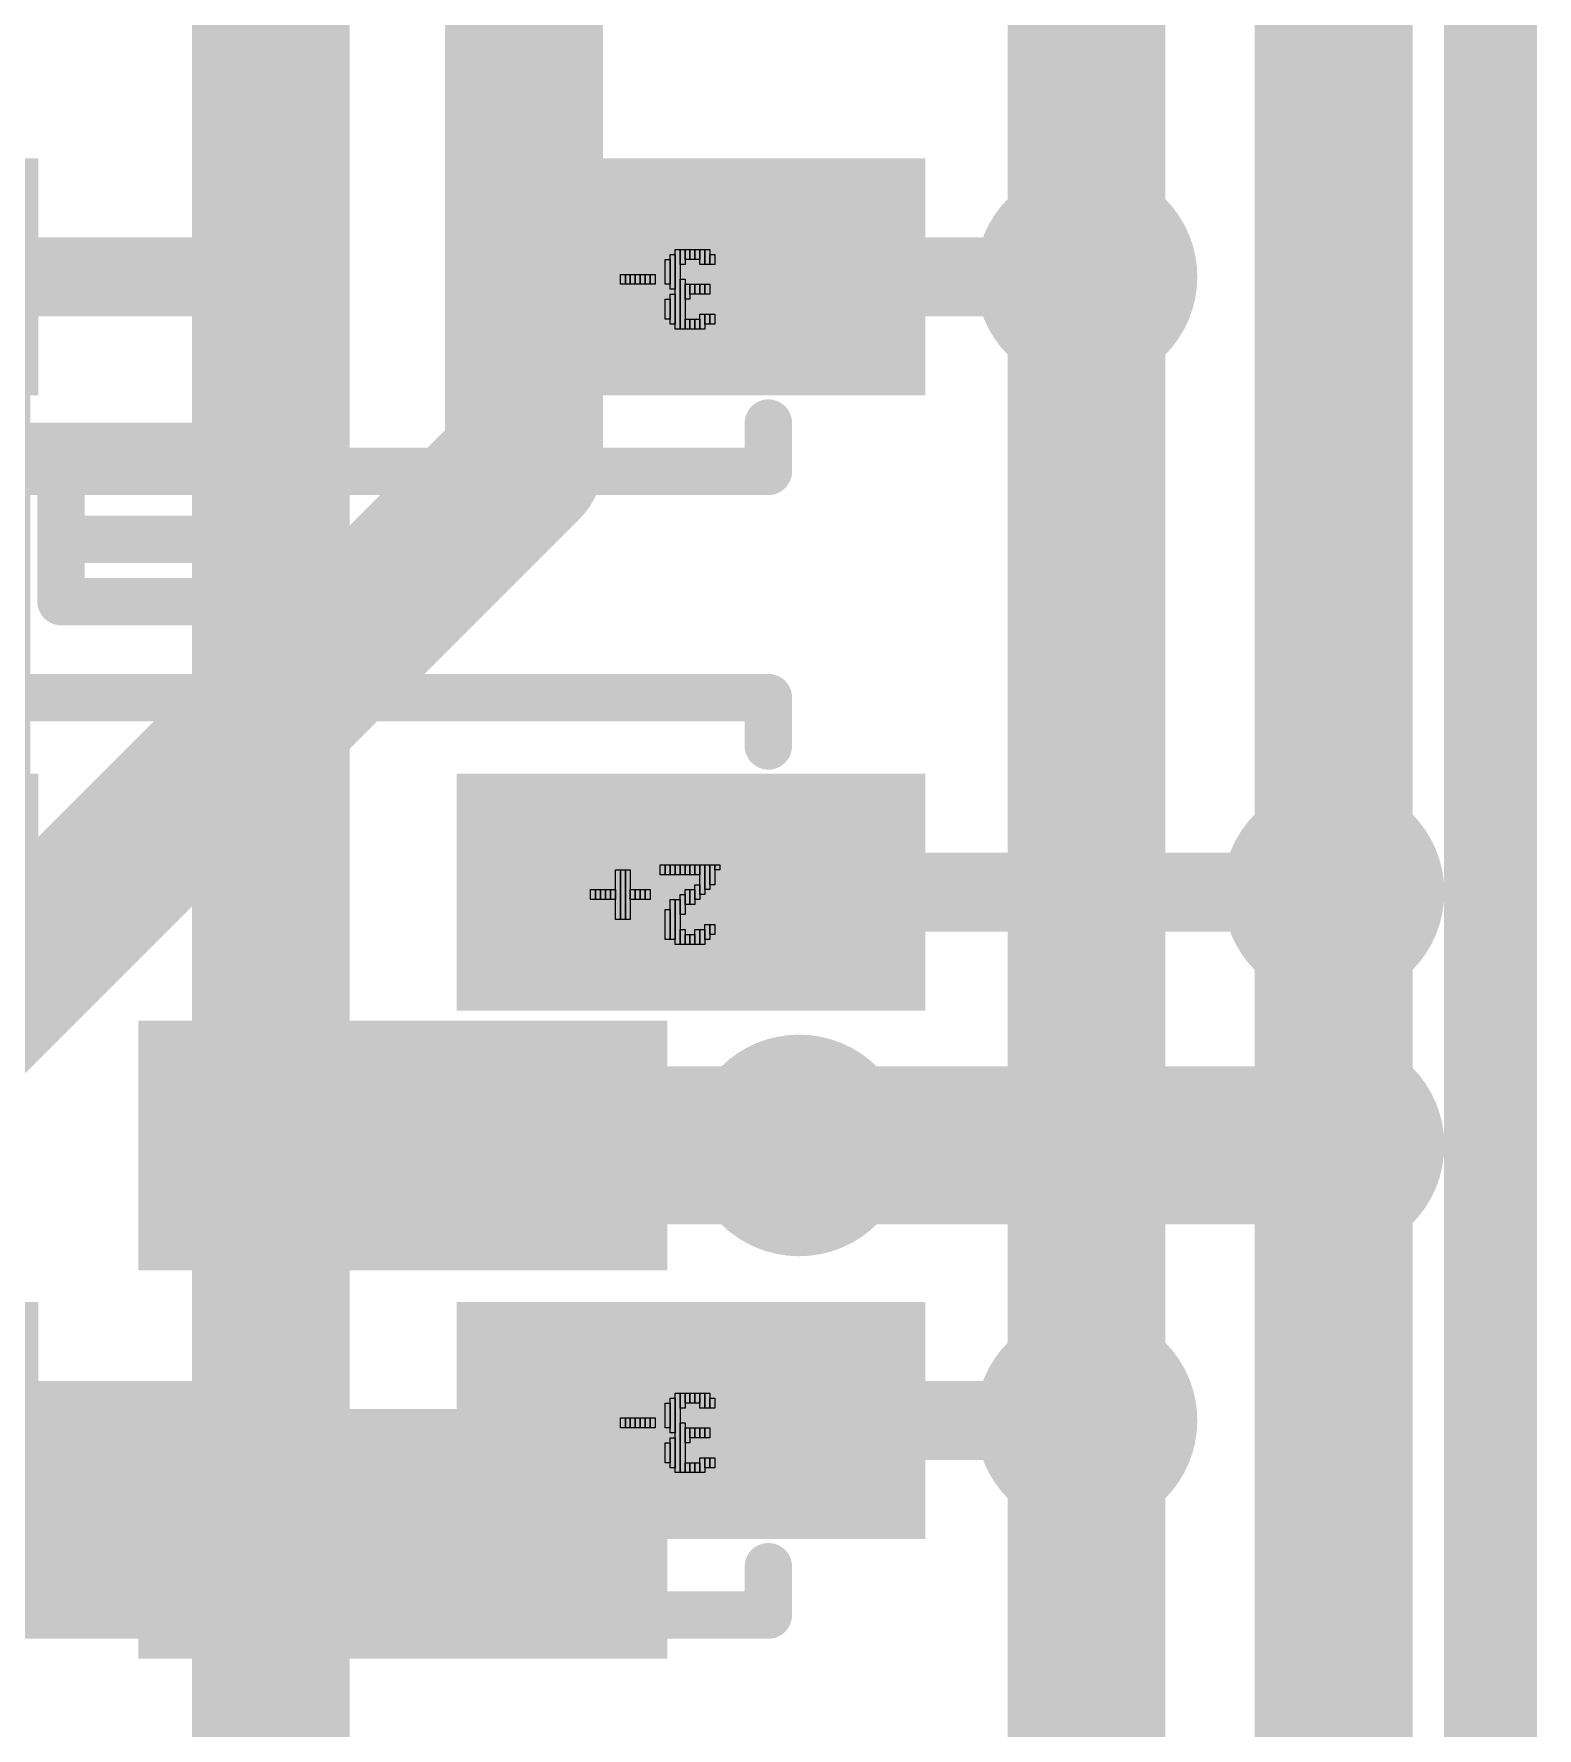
# Model space of a CAD drawing. Header units: millimetres. Extents: x 40.1 to 48.5, y 25.2 to 70.5.
# Drawn here: x 43.71 to 48.55, y 47.9 to 53.35 of the extents above; entities that cross this region are included whole.
import ezdxf

# ---------------------------------------------------------------- set-up
doc = ezdxf.new("R2010")
doc.units = ezdxf.units.MM
for name, color, linetype in [('BottomLayer', 5, 'Continuous'), ('BottomOverlay', 54, 'Continuous'), ('BottomPaste', 16, 'Continuous'), ('BottomSolder', 6, 'Continuous'), ('Mechanical1', 6, 'Continuous'), ('Mechanical15', 56, 'Continuous'), ('MidLayer2', 76, 'Continuous'), ('MultiLayer', 9, 'Continuous'), ('TopLayer', 1, 'Continuous'), ('TopOverlay', 2, 'Continuous'), ('TopPaste', 8, 'Continuous'), ('TopSolder', 216, 'Continuous')]:
    doc.layers.add(name, color=color, linetype=linetype)

# ---------------------------------------------------------------- blocks, each defined once
blk = doc.blocks.new('GH1_25_WS_4P_B_3')
at = {"layer": 'BottomLayer'}
for points, const_width in [([(-2.02499722, 3.24999858), (-2.02499722, 1.75000158)], 0.2999994), ([(-1.72499782, 3.24999858), (-1.72499782, 1.75000158)], 0.2999994), ([(-0.77499718, 3.24999858), (-0.77499718, 1.75000158)], 0.2999994), ([(-0.47499778, 3.24999858), (-0.47499778, 1.75000158)], 0.2999994), ([(-2.17499692, 2.87499806), (-1.57499812, 2.87499806)], 0.7499985), ([(-0.9249968799999999, 2.87499806), (-0.32499808, 2.87499806)], 0.7499985), ([(0.32500316, 2.87499806), (0.92500196, 2.87499806)], 0.7499985), ([(-2.17499692, 2.1250021), (-1.57499812, 2.1250021)], 0.7499985), ([(-0.9249968799999999, 2.1250021), (-0.32499808, 2.1250021)], 0.7499985), ([(0.32500316, 2.1250021), (0.92500196, 2.1250021)], 0.7499985), ([(-3.99999962, 1.20000014), (-3.99999962, -1.79999894)], 0.5999987999999999), ([(-3.40000082, 1.20000014), (-3.40000082, -1.79999894)], 0.5999987999999999)]:
    blk.add_lwpolyline(points, dxfattribs=dict(at, const_width=const_width))
at = {"layer": 'BottomLayer', "const_width": 0.2999994}
for points in [[(-2.02499722, 2.50000008, 1), (-1.72499782, 2.50000008, 1)], [(-0.77499718, 2.50000008, 1), (-0.47499778, 2.50000008, 1)]]:
    blk.add_lwpolyline(points, format="xyb", close=True, dxfattribs=at)
at = {"layer": 'BottomOverlay'}
for points, const_width in [([(-1.7750028, 2.84999684), (-1.9750024, 2.84999938)], 0.10199878), ([(-1.9750024, 2.15000078), (-1.9750024, 2.84999938)], 0.10199878), ([(-1.7750028, 2.15000078), (-1.7750028, 2.84999684)], 0.10199878), ([(-0.72500236, 2.15000078), (-0.72499982, 2.84999938)], 0.10199878), ([(-0.52500276, 2.84999938), (-0.72499982, 2.84999938)], 0.10199878), ([(-0.52500276, 2.15000078), (-0.52500276, 2.84999938)], 0.10199878), ([(-3.62500164, 2.15000078), (-3.82500124, 2.15000078)], 0.1524), ([(-3.82500124, 1.40001752), (-3.82500124, 2.15000078)], 0.1524), ([(-3.62500164, 2.05000098), (-3.62500164, 2.15000078)], 0.1524), ([(-1.7750028, 2.15000078), (-1.9750024, 2.15000078)], 0.1524), ([(-1.9750024, 2.05000352), (-1.9750024, 2.15000078)], 0.1524), ([(-1.7750028, 2.05000098), (-1.7750028, 2.15000078)], 0.1524), ([(-0.52500276, 2.15000078), (-0.72500236, 2.15000078)], 0.1524), ([(-0.72500236, 2.05000098), (-0.72500236, 2.15000078)], 0.1524), ([(-0.52500276, 2.05000098), (-0.52500276, 2.15000078)], 0.1524), ([(-3.82500124, 2.05000098), (-4.12500064, 2.05000098)], 0.1524), ([(-4.12500064, 1.39999974), (-4.12500064, 2.05000098)], 0.1524), ([(-3.62500164, 2.05000098), (3.6249991, 2.05000352)], 0.1524), ([(-3.62500164, 1.39999974), (-3.62500164, 2.05000098)], 0.1524), ([(-3.62500164, 1.39999974), (-4.12500064, 1.39999974)], 0.1524), ([(-4.12500064, -2.04999844), (-4.12500064, 1.39999974)], 0.1524)]:
    blk.add_lwpolyline(points, dxfattribs=dict(at, const_width=const_width))
for points, const_width in [([(-2.00050146, 2.84999938, 1), (-1.94950334, 2.84999938, 1)], 0.05099812), ([(-2.00050146, 2.84999938, 1), (-1.94950334, 2.84999938, 1)], 0.05099812), ([(-1.80050186, 2.84999684, 1), (-1.74950374, 2.84999684, 1)], 0.05099812), ([(-1.80050186, 2.84999684, 1), (-1.74950374, 2.84999684, 1)], 0.05099812), ([(-0.75049888, 2.84999938, 1), (-0.6995007599999999, 2.84999938, 1)], 0.05099812), ([(-0.75049888, 2.84999938, 1), (-0.6995007599999999, 2.84999938, 1)], 0.05099812), ([(-0.5505018199999999, 2.84999938, 1), (-0.4995036999999999, 2.84999938, 1)], 0.05099812), ([(-0.5505018199999999, 2.84999938, 1), (-0.4995036999999999, 2.84999938, 1)], 0.05099812), ([(-3.86310124, 2.15000078, 1), (-3.78690124, 2.15000078, 1)], 0.0762), ([(-3.86310124, 2.15000078, 1), (-3.78690124, 2.15000078, 1)], 0.0762), ([(-3.66310164, 2.15000078, 1), (-3.58690164, 2.15000078, 1)], 0.0762), ([(-3.66310164, 2.15000078, 1), (-3.58690164, 2.15000078, 1)], 0.0762), ([(-2.0131024, 2.15000078, 1), (-1.9369024, 2.15000078, 1)], 0.0762), ([(-2.0131024, 2.15000078, 1), (-1.9369024, 2.15000078, 1)], 0.0762), ([(-2.00050146, 2.15000078, 1), (-1.94950334, 2.15000078, 1)], 0.05099812), ([(-1.8131028, 2.15000078, 1), (-1.7369028, 2.15000078, 1)], 0.0762), ([(-1.8131028, 2.15000078, 1), (-1.7369028, 2.15000078, 1)], 0.0762), ([(-1.80050186, 2.15000078, 1), (-1.74950374, 2.15000078, 1)], 0.05099812), ([(-0.76310236, 2.15000078, 1), (-0.6869023599999999, 2.15000078, 1)], 0.0762), ([(-0.76310236, 2.15000078, 1), (-0.6869023599999999, 2.15000078, 1)], 0.0762), ([(-0.75050142, 2.15000078, 1), (-0.6995033, 2.15000078, 1)], 0.05099812), ([(-0.5631027599999999, 2.15000078, 1), (-0.48690276, 2.15000078, 1)], 0.0762), ([(-0.5631027599999999, 2.15000078, 1), (-0.48690276, 2.15000078, 1)], 0.0762), ([(-0.5505018199999999, 2.15000078, 1), (-0.4995036999999999, 2.15000078, 1)], 0.05099812), ([(-4.16310064, 2.05000098, 1), (-4.08690064, 2.05000098, 1)], 0.0762), ([(-4.16310064, 2.05000098, 1), (-4.08690064, 2.05000098, 1)], 0.0762), ([(-3.86310124, 2.05000098, 1), (-3.78690124, 2.05000098, 1)], 0.0762), ([(-3.66310164, 2.05000098, 1), (-3.58690164, 2.05000098, 1)], 0.0762), ([(-3.66310164, 2.05000098, 1), (-3.58690164, 2.05000098, 1)], 0.0762), ([(-3.66310164, 2.05000098, 1), (-3.58690164, 2.05000098, 1)], 0.0762), ([(-2.0131024, 2.05000352, 1), (-1.9369024, 2.05000352, 1)], 0.0762), ([(-1.8131028, 2.05000098, 1), (-1.7369028, 2.05000098, 1)], 0.0762), ([(-0.76310236, 2.05000098, 1), (-0.6869023599999999, 2.05000098, 1)], 0.0762), ([(-0.5631027599999999, 2.05000098, 1), (-0.48690276, 2.05000098, 1)], 0.0762), ([(-4.16310064, 1.39999974, 1), (-4.08690064, 1.39999974, 1)], 0.0762), ([(-4.16310064, 1.39999974, 1), (-4.08690064, 1.39999974, 1)], 0.0762), ([(-4.16310064, 1.39999974, 1), (-4.08690064, 1.39999974, 1)], 0.0762), ([(-3.86310124, 1.40001752, 1), (-3.78690124, 1.40001752, 1)], 0.0762), ([(-3.66310164, 1.39999974, 1), (-3.58690164, 1.39999974, 1)], 0.0762), ([(-3.66310164, 1.39999974, 1), (-3.58690164, 1.39999974, 1)], 0.0762)]:
    blk.add_lwpolyline(points, format="xyb", close=True, dxfattribs=dict(at, const_width=const_width))
at = {"layer": 'BottomPaste'}
for points, const_width in [([(-2.02499722, 3.24999858), (-2.02499722, 1.75000158)], 0.2999994), ([(-1.72499782, 3.24999858), (-1.72499782, 1.75000158)], 0.2999994), ([(-0.77499718, 3.24999858), (-0.77499718, 1.75000158)], 0.2999994), ([(-0.47499778, 3.24999858), (-0.47499778, 1.75000158)], 0.2999994), ([(-2.17499692, 2.87499806), (-1.57499812, 2.87499806)], 0.7499985), ([(-0.9249968799999999, 2.87499806), (-0.32499808, 2.87499806)], 0.7499985), ([(0.32500316, 2.87499806), (0.92500196, 2.87499806)], 0.7499985), ([(-2.17499692, 2.1250021), (-1.57499812, 2.1250021)], 0.7499985), ([(-0.9249968799999999, 2.1250021), (-0.32499808, 2.1250021)], 0.7499985), ([(0.32500316, 2.1250021), (0.92500196, 2.1250021)], 0.7499985), ([(-3.99999962, 1.20000014), (-3.99999962, -1.79999894)], 0.5999987999999999), ([(-3.40000082, 1.20000014), (-3.40000082, -1.79999894)], 0.5999987999999999)]:
    blk.add_lwpolyline(points, dxfattribs=dict(at, const_width=const_width))
at = {"layer": 'BottomPaste', "const_width": 0.2999994}
for points in [[(-2.02499722, 2.50000008, 1), (-1.72499782, 2.50000008, 1)], [(-0.77499718, 2.50000008, 1), (-0.47499778, 2.50000008, 1)]]:
    blk.add_lwpolyline(points, format="xyb", close=True, dxfattribs=at)
at = {"layer": 'BottomSolder'}
for points, const_width in [([(-2.07579722, 3.35159858), (-2.07579722, 1.64840158)], 0.4015993999999999), ([(-1.67419782, 3.35159858), (-1.67419782, 1.64840158)], 0.4015993999999999), ([(-0.8257971799999999, 3.35159858), (-0.8257971799999999, 1.64840158)], 0.4015993999999999), ([(-0.42419778, 3.35159858), (-0.42419778, 1.64840158)], 0.4015993999999999), ([(-2.27659692, 2.92579806), (-1.47339812, 2.92579806)], 0.8515985), ([(-1.02659688, 2.92579806), (-0.22339808, 2.92579806)], 0.8515985), ([(0.22340316, 2.92579806), (1.02660196, 2.92579806)], 0.8515985), ([(-2.27659692, 2.0742021), (-1.47339812, 2.0742021)], 0.8515985), ([(-1.02659688, 2.0742021), (-0.22339808, 2.0742021)], 0.8515985), ([(0.22340316, 2.0742021), (1.02660196, 2.0742021)], 0.8515985), ([(-4.050799619999999, 1.30160014), (-4.050799619999999, -1.90159894)], 0.7015988), ([(-3.34920082, 1.30160014), (-3.34920082, -1.90159894)], 0.7015988)]:
    blk.add_lwpolyline(points, dxfattribs=dict(at, const_width=const_width))
at = {"layer": 'BottomSolder', "const_width": 0.4015993999999999}
for points in [[(-2.07579722, 2.50000008, 1), (-1.67419782, 2.50000008, 1)], [(-0.8257971799999999, 2.50000008, 1), (-0.42419778, 2.50000008, 1)]]:
    blk.add_lwpolyline(points, format="xyb", close=True, dxfattribs=at)
blk = doc.blocks.new('LED_SMD_4P_L3_2_W2_8_P1_70_TL_9')
at = {"layer": 'Mechanical15'}
for p, q in [((1.3279882, 0.9059925999999999), (1.3279882, 0.9379965999999998)), ((1.3279882, 0.9379965999999998), (1.3439902, 0.9379965999999998)), ((1.3439902, 0.9059925999999999), (1.3439902, 0.9379965999999998)), ((1.3439902, 0.9379965999999998), (1.3599922, 0.9379965999999998)), ((1.3439902, 0.9379965999999998), (1.3439902, 0.9059925999999999)), ((1.3599922, 0.9059925999999999), (1.3599922, 0.9379965999999998)), ((1.3599922, 0.9379965999999998), (1.3759942, 0.9379965999999998)), ((1.3599922, 0.9379965999999998), (1.3599922, 0.9059925999999999)), ((1.3759942, 0.9059925999999999), (1.3759942, 0.9379965999999998)), ((1.3759942, 0.9379965999999998), (1.3919962, 0.9379965999999998)), ((1.3759942, 0.9379965999999998), (1.3759942, 0.9059925999999999)), ((1.3919962, 0.9059925999999999), (1.3919962, 0.9379965999999998)), ((1.3919962, 0.9379965999999998), (1.4079982, 0.9379965999999998)), ((1.3919962, 0.9379965999999998), (1.3919962, 0.9059925999999999)), ((1.4079982, 0.9059925999999999), (1.4079982, 0.9379965999999998)), ((1.4079982, 0.9379965999999998), (1.4240002, 0.9379965999999998)), ((1.4079982, 0.9379965999999998), (1.4079982, 0.9059925999999999)), ((1.4240002, 0.9059925999999999), (1.4240002, 0.9379965999999998)), ((1.4240002, 0.9379965999999998), (1.4400022, 0.9379965999999998)), ((1.4240002, 0.9379965999999998), (1.4240002, 0.9059925999999999)), ((1.4400022, 0.9059925999999999), (1.4400022, 0.9379965999999998)), ((1.4400022, 0.9379965999999998), (1.4560042, 0.9379965999999998)), ((1.4400022, 0.9379965999999998), (1.4400022, 0.9059925999999999)), ((1.4560042, 0.8420099999999999), (1.4560042, 0.9379965999999998)), ((1.4560042, 0.9379965999999998), (1.4720062, 0.9379965999999998)), ((1.4560042, 0.9379965999999998), (1.4560042, 0.9059925999999999)), ((1.4720062, 0.8580119999999999), (1.4720062, 0.9379965999999998)), ((1.4720062, 0.9379965999999998), (1.4880082, 0.9379965999999998)), ((1.4720062, 0.9379965999999998), (1.4720062, 0.8420099999999999)), ((1.4880082, 0.8739886), (1.4880082, 0.9379965999999998)), ((1.4880082, 0.9379965999999998), (1.5040102, 0.9379965999999998)), ((1.4880082, 0.9379965999999998), (1.4880082, 0.8580119999999999)), ((1.5040102, 0.9219945999999999), (1.5040102, 0.9379965999999998)), ((1.5040102, 0.9379965999999998), (1.5200122, 0.9379965999999998)), ((1.5040102, 0.9379965999999998), (1.5040102, 0.8739886)), ((1.5200122, 0.9379965999999998), (1.5200122, 0.9219945999999999)), ((1.1839956, 0.7619999999999999), (1.1839956, 0.9219945999999999)), ((1.1839956, 0.9219945999999999), (1.1999976, 0.9219945999999999)), ((1.1999976, 0.7619999999999999), (1.1999976, 0.9219945999999999)), ((1.1999976, 0.9219945999999999), (1.2159996, 0.9219945999999999)), ((1.1999976, 0.9219945999999999), (1.1999976, 0.7619999999999999)), ((1.2159996, 0.7619999999999999), (1.2159996, 0.9219945999999999)), ((1.2159996, 0.9219945999999999), (1.2320016, 0.9219945999999999)), ((1.2159996, 0.9219945999999999), (1.2159996, 0.7619999999999999)), ((1.2320016, 0.9219945999999999), (1.2320016, 0.7619999999999999)), ((1.3439902, 0.9059925999999999), (1.3279882, 0.9059925999999999)), ((1.3599922, 0.9059925999999999), (1.3439902, 0.9059925999999999)), ((1.3759942, 0.9059925999999999), (1.3599922, 0.9059925999999999)), ((1.3919962, 0.9059925999999999), (1.3759942, 0.9059925999999999)), ((1.4079982, 0.9059925999999999), (1.3919962, 0.9059925999999999)), ((1.4240002, 0.9059925999999999), (1.4079982, 0.9059925999999999)), ((1.4400022, 0.9059925999999999), (1.4240002, 0.9059925999999999)), ((1.4560042, 0.9059925999999999), (1.4400022, 0.9059925999999999)), ((1.4400022, 0.826008), (1.4400022, 0.8739886)), ((1.4400022, 0.8739886), (1.4560042, 0.8739886)), ((1.4560042, 0.8739886), (1.4560042, 0.826008)), ((1.5040102, 0.8739886), (1.4880082, 0.8739886)), ((1.5200122, 0.9219945999999999), (1.5040102, 0.9219945999999999)), ((1.104011, 0.826008), (1.104011, 0.8580119999999999)), ((1.104011, 0.8580119999999999), (1.1199876, 0.8580119999999999)), ((1.1199876, 0.826008), (1.104011, 0.826008)), ((1.1199876, 0.826008), (1.1199876, 0.8580119999999999)), ((1.1199876, 0.8580119999999999), (1.1359896, 0.8580119999999999)), ((1.1199876, 0.8580119999999999), (1.1199876, 0.826008)), ((1.1359896, 0.826008), (1.1199876, 0.826008)), ((1.1359896, 0.826008), (1.1359896, 0.8580119999999999)), ((1.1359896, 0.8580119999999999), (1.1519916, 0.8580119999999999)), ((1.1359896, 0.8580119999999999), (1.1359896, 0.826008)), ((1.1519916, 0.826008), (1.1359896, 0.826008)), ((1.1519916, 0.826008), (1.1519916, 0.8580119999999999)), ((1.1519916, 0.8580119999999999), (1.1679936, 0.8580119999999999)), ((1.1519916, 0.8580119999999999), (1.1519916, 0.826008)), ((1.1679936, 0.826008), (1.1519916, 0.826008)), ((1.1679936, 0.826008), (1.1679936, 0.8580119999999999)), ((1.1679936, 0.8580119999999999), (1.1839956, 0.8580119999999999)), ((1.1679936, 0.8580119999999999), (1.1679936, 0.826008)), ((1.1839956, 0.826008), (1.1679936, 0.826008)), ((1.1839956, 0.8580119999999999), (1.1839956, 0.826008)), ((1.2320016, 0.826008), (1.2320016, 0.8580119999999999)), ((1.2320016, 0.8580119999999999), (1.2480036, 0.8580119999999999)), ((1.2480036, 0.826008), (1.2320016, 0.826008)), ((1.2480036, 0.826008), (1.2480036, 0.8580119999999999)), ((1.2480036, 0.8580119999999999), (1.2640056, 0.8580119999999999)), ((1.2480036, 0.8580119999999999), (1.2480036, 0.826008)), ((1.2640056, 0.826008), (1.2480036, 0.826008)), ((1.2640056, 0.826008), (1.2640056, 0.8580119999999999)), ((1.2640056, 0.8580119999999999), (1.2800076, 0.8580119999999999)), ((1.2640056, 0.8580119999999999), (1.2640056, 0.826008)), ((1.2800076, 0.826008), (1.2640056, 0.826008)), ((1.2800076, 0.826008), (1.2800076, 0.8580119999999999)), ((1.2800076, 0.8580119999999999), (1.2960096, 0.8580119999999999)), ((1.2800076, 0.8580119999999999), (1.2800076, 0.826008)), ((1.2960096, 0.826008), (1.2800076, 0.826008)), ((1.2960096, 0.8580119999999999), (1.2960096, 0.826008)), ((1.3599922, 0.697992), (1.3599922, 0.826008)), ((1.3599922, 0.826008), (1.3759942, 0.826008)), ((1.3759942, 0.68199), (1.3759942, 0.826008)), ((1.3759942, 0.826008), (1.3919962, 0.826008)), ((1.3759942, 0.826008), (1.3759942, 0.697992)), ((1.3919962, 0.778002), (1.3919962, 0.8420099999999999)), ((1.3919962, 0.8420099999999999), (1.4079982, 0.8420099999999999)), ((1.3919962, 0.826008), (1.3919962, 0.68199)), ((1.4079982, 0.810006), (1.4079982, 0.8580119999999999)), ((1.4079982, 0.8580119999999999), (1.4240002, 0.8580119999999999)), ((1.4079982, 0.8420099999999999), (1.4079982, 0.778002)), ((1.4240002, 0.810006), (1.4240002, 0.8580119999999999)), ((1.4240002, 0.8580119999999999), (1.4400022, 0.8580119999999999)), ((1.4240002, 0.8580119999999999), (1.4240002, 0.810006)), ((1.4400022, 0.8580119999999999), (1.4400022, 0.810006)), ((1.4560042, 0.826008), (1.4400022, 0.826008)), ((1.4720062, 0.8420099999999999), (1.4560042, 0.8420099999999999)), ((1.4880082, 0.8580119999999999), (1.4720062, 0.8580119999999999)), ((1.3439902, 0.697992), (1.3439902, 0.794004)), ((1.3439902, 0.794004), (1.3599922, 0.794004)), ((1.3599922, 0.794004), (1.3599922, 0.697992)), ((1.4079982, 0.778002), (1.3919962, 0.778002)), ((1.4240002, 0.810006), (1.4079982, 0.810006)), ((1.4400022, 0.810006), (1.4240002, 0.810006)), ((1.1999976, 0.7619999999999999), (1.1839956, 0.7619999999999999)), ((1.2159996, 0.7619999999999999), (1.1999976, 0.7619999999999999)), ((1.2320016, 0.7619999999999999), (1.2159996, 0.7619999999999999)), ((1.3919962, 0.68199), (1.3919962, 0.729996)), ((1.3919962, 0.729996), (1.4079982, 0.729996)), ((1.4079982, 0.729996), (1.4079982, 0.68199)), ((1.4079982, 0.68199), (1.4079982, 0.7139939999999999)), ((1.4079982, 0.7139939999999999), (1.4240002, 0.7139939999999999)), ((1.4240002, 0.68199), (1.4240002, 0.7139939999999999)), ((1.4240002, 0.7139939999999999), (1.4400022, 0.7139939999999999)), ((1.4240002, 0.7139939999999999), (1.4240002, 0.68199)), ((1.4400022, 0.68199), (1.4400022, 0.729996)), ((1.4400022, 0.729996), (1.4560042, 0.729996)), ((1.4400022, 0.7139939999999999), (1.4400022, 0.68199)), ((1.4560042, 0.68199), (1.4560042, 0.729996)), ((1.4560042, 0.729996), (1.4720062, 0.729996)), ((1.4560042, 0.729996), (1.4560042, 0.68199)), ((1.4720062, 0.697992), (1.4720062, 0.7459979999999999)), ((1.4720062, 0.7459979999999999), (1.4880082, 0.7459979999999999)), ((1.4720062, 0.729996), (1.4720062, 0.68199)), ((1.4880082, 0.7139939999999999), (1.4880082, 0.7459979999999999)), ((1.4880082, 0.7459979999999999), (1.5040102, 0.7459979999999999)), ((1.4880082, 0.7459979999999999), (1.4880082, 0.697992)), ((1.5040102, 0.7139939999999999), (1.4880082, 0.7139939999999999)), ((1.5040102, 0.7459979999999999), (1.5040102, 0.7139939999999999)), ((1.3599922, 0.697992), (1.3439902, 0.697992)), ((1.3759942, 0.697992), (1.3599922, 0.697992)), ((1.3919962, 0.68199), (1.3759942, 0.68199)), ((1.4079982, 0.68199), (1.3919962, 0.68199)), ((1.4240002, 0.68199), (1.4079982, 0.68199)), ((1.4400022, 0.68199), (1.4240002, 0.68199)), ((1.4560042, 0.68199), (1.4400022, 0.68199)), ((1.4720062, 0.68199), (1.4560042, 0.68199)), ((1.4880082, 0.697992), (1.4720062, 0.697992)), ((1.3759942, -1.0180066), (1.3759942, -0.7619999999999999)), ((1.3759942, -0.7619999999999999), (1.3919962, -0.7619999999999999)), ((1.3919962, -0.810006), (1.3919962, -0.7619999999999999)), ((1.3919962, -0.7619999999999999), (1.4079982, -0.7619999999999999)), ((1.3919962, -0.7619999999999999), (1.3919962, -1.0180066)), ((1.4079982, -0.794004), (1.4079982, -0.7619999999999999)), ((1.4079982, -0.7619999999999999), (1.4240002, -0.7619999999999999)), ((1.4079982, -0.7619999999999999), (1.4079982, -0.810006)), ((1.4240002, -0.794004), (1.4240002, -0.7619999999999999)), ((1.4240002, -0.7619999999999999), (1.4400022, -0.7619999999999999)), ((1.4240002, -0.7619999999999999), (1.4240002, -0.794004)), ((1.4400022, -0.794004), (1.4400022, -0.7619999999999999)), ((1.4400022, -0.7619999999999999), (1.4560042, -0.7619999999999999)), ((1.4400022, -0.7619999999999999), (1.4400022, -0.794004)), ((1.4560042, -0.810006), (1.4560042, -0.7619999999999999)), ((1.4560042, -0.7619999999999999), (1.4720062, -0.7619999999999999)), ((1.4560042, -0.7619999999999999), (1.4560042, -0.794004)), ((1.4720062, -0.810006), (1.4720062, -0.7619999999999999)), ((1.4720062, -0.7619999999999999), (1.4880082, -0.7619999999999999)), ((1.4720062, -0.7619999999999999), (1.4720062, -0.810006)), ((1.4880082, -0.7619999999999999), (1.4880082, -0.810006)), ((1.3439902, -0.8739886), (1.3439902, -0.794004)), ((1.3439902, -0.794004), (1.3599922, -0.794004)), ((1.3599922, -0.8899906), (1.3599922, -0.778002)), ((1.3599922, -0.778002), (1.3759942, -0.778002)), ((1.3599922, -0.794004), (1.3599922, -0.8739886)), ((1.3759942, -0.778002), (1.3759942, -0.8899906)), ((1.4079982, -0.810006), (1.3919962, -0.810006)), ((1.4240002, -0.794004), (1.4079982, -0.794004)), ((1.4400022, -0.794004), (1.4240002, -0.794004)), ((1.4560042, -0.794004), (1.4400022, -0.794004)), ((1.4720062, -0.810006), (1.4560042, -0.810006)), ((1.4880082, -0.810006), (1.4720062, -0.810006)), ((1.4880082, -0.810006), (1.4880082, -0.778002)), ((1.4880082, -0.778002), (1.5040102, -0.778002)), ((1.5040102, -0.810006), (1.4880082, -0.810006)), ((1.5040102, -0.778002), (1.5040102, -0.810006)), ((1.1999976, -0.8739886), (1.1999976, -0.8420099999999999)), ((1.1999976, -0.8420099999999999), (1.2159996, -0.8420099999999999)), ((1.2159996, -0.8739886), (1.2159996, -0.8420099999999999)), ((1.2159996, -0.8420099999999999), (1.2320016, -0.8420099999999999)), ((1.2159996, -0.8420099999999999), (1.2159996, -0.8739886)), ((1.2320016, -0.8739886), (1.2320016, -0.8420099999999999)), ((1.2320016, -0.8420099999999999), (1.2480036, -0.8420099999999999)), ((1.2320016, -0.8420099999999999), (1.2320016, -0.8739886)), ((1.2480036, -0.8739886), (1.2480036, -0.8420099999999999)), ((1.2480036, -0.8420099999999999), (1.2640056, -0.8420099999999999)), ((1.2480036, -0.8420099999999999), (1.2480036, -0.8739886)), ((1.2640056, -0.8739886), (1.2640056, -0.8420099999999999)), ((1.2640056, -0.8420099999999999), (1.2800076, -0.8420099999999999)), ((1.2640056, -0.8420099999999999), (1.2640056, -0.8739886)), ((1.2800076, -0.8739886), (1.2800076, -0.8420099999999999)), ((1.2800076, -0.8420099999999999), (1.2960096, -0.8420099999999999)), ((1.2800076, -0.8420099999999999), (1.2800076, -0.8739886)), ((1.2960096, -0.8739886), (1.2960096, -0.8420099999999999)), ((1.2960096, -0.8420099999999999), (1.3120116, -0.8420099999999999)), ((1.2960096, -0.8420099999999999), (1.2960096, -0.8739886)), ((1.3120116, -0.8420099999999999), (1.3120116, -0.8739886)), ((1.3919962, -1.0180066), (1.3919962, -0.8580119999999999)), ((1.3919962, -0.8580119999999999), (1.4079982, -0.8580119999999999)), ((1.4079982, -0.8580119999999999), (1.4079982, -1.0180066)), ((1.2159996, -0.8739886), (1.1999976, -0.8739886)), ((1.2320016, -0.8739886), (1.2159996, -0.8739886)), ((1.2480036, -0.8739886), (1.2320016, -0.8739886)), ((1.2640056, -0.8739886), (1.2480036, -0.8739886)), ((1.2800076, -0.8739886), (1.2640056, -0.8739886)), ((1.2960096, -0.8739886), (1.2800076, -0.8739886)), ((1.3120116, -0.8739886), (1.2960096, -0.8739886)), ((1.3599922, -0.8739886), (1.3439902, -0.8739886)), ((1.3439902, -0.9860026), (1.3439902, -0.9219945999999999)), ((1.3439902, -0.9219945999999999), (1.3599922, -0.9219945999999999)), ((1.3759942, -0.8899906), (1.3599922, -0.8899906)), ((1.3599922, -1.0020046), (1.3599922, -0.9059925999999999)), ((1.3599922, -0.9059925999999999), (1.3759942, -0.9059925999999999)), ((1.3599922, -0.9219945999999999), (1.3599922, -0.9860026)), ((1.3759942, -0.9059925999999999), (1.3759942, -1.0020046)), ((1.4079982, -0.9219945999999999), (1.4079982, -0.8739886)), ((1.4079982, -0.8739886), (1.4240002, -0.8739886)), ((1.4240002, -0.9219945999999999), (1.4079982, -0.9219945999999999)), ((1.4240002, -0.9059925999999999), (1.4240002, -0.8739886)), ((1.4240002, -0.8739886), (1.4400022, -0.8739886)), ((1.4240002, -0.8739886), (1.4240002, -0.9219945999999999)), ((1.4400022, -0.9059925999999999), (1.4240002, -0.9059925999999999)), ((1.4400022, -0.9059925999999999), (1.4400022, -0.8739886)), ((1.4400022, -0.8739886), (1.4560042, -0.8739886)), ((1.4400022, -0.8739886), (1.4400022, -0.9059925999999999)), ((1.4560042, -0.9059925999999999), (1.4400022, -0.9059925999999999)), ((1.4560042, -0.9059925999999999), (1.4560042, -0.8739886)), ((1.4560042, -0.8739886), (1.4720062, -0.8739886)), ((1.4560042, -0.8739886), (1.4560042, -0.9059925999999999)), ((1.4720062, -0.9059925999999999), (1.4560042, -0.9059925999999999)), ((1.4720062, -0.9059925999999999), (1.4720062, -0.8739886)), ((1.4720062, -0.8739886), (1.4880082, -0.8739886)), ((1.4720062, -0.8739886), (1.4720062, -0.9059925999999999)), ((1.4880082, -0.9059925999999999), (1.4720062, -0.9059925999999999)), ((1.4880082, -0.8739886), (1.4880082, -0.9059925999999999)), ((1.4560042, -1.0180066), (1.4560042, -0.9700006)), ((1.4560042, -0.9700006), (1.4720062, -0.9700006)), ((1.4720062, -1.0020046), (1.4720062, -0.9700006)), ((1.4720062, -0.9700006), (1.4880082, -0.9700006)), ((1.4720062, -0.9700006), (1.4720062, -1.0180066)), ((1.4880082, -1.0020046), (1.4880082, -0.9700006)), ((1.4880082, -0.9700006), (1.5040102, -0.9700006)), ((1.4880082, -0.9700006), (1.4880082, -1.0020046)), ((1.5040102, -0.9700006), (1.5040102, -1.0020046)), ((1.3599922, -0.9860026), (1.3439902, -0.9860026)), ((1.3759942, -1.0020046), (1.3599922, -1.0020046)), ((1.3919962, -1.0180066), (1.3759942, -1.0180066)), ((1.4079982, -1.0180066), (1.3919962, -1.0180066)), ((1.4079982, -1.0180066), (1.4079982, -0.9860026)), ((1.4079982, -0.9860026), (1.4240002, -0.9860026)), ((1.4240002, -1.0180066), (1.4079982, -1.0180066)), ((1.4240002, -1.0180066), (1.4240002, -0.9860026)), ((1.4240002, -0.9860026), (1.4400022, -0.9860026)), ((1.4240002, -0.9860026), (1.4240002, -1.0180066)), ((1.4400022, -1.0180066), (1.4240002, -1.0180066)), ((1.4400022, -1.0180066), (1.4400022, -0.9860026)), ((1.4400022, -0.9860026), (1.4560042, -0.9860026)), ((1.4400022, -0.9860026), (1.4400022, -1.0180066)), ((1.4560042, -1.0180066), (1.4400022, -1.0180066)), ((1.4560042, -0.9860026), (1.4560042, -1.0180066)), ((1.4720062, -1.0180066), (1.4560042, -1.0180066)), ((1.4880082, -1.0020046), (1.4720062, -1.0020046)), ((1.5040102, -1.0020046), (1.4880082, -1.0020046))]:
    blk.add_line(p, q, dxfattribs=at)
at = {"layer": 'TopLayer'}
for points, const_width in [([(1.1012551, 1.1300079), (1.1012551, 0.5700141)], 0.6525006), ([(1.7537557, 1.1300079), (1.7537557, 0.5700141)], 0.6525006), ([(-0.7750047999999999, 0.99000818), (-2.080006, 0.99000818)], 0.2799969), ([(2.080006, 0.99000818), (0.7750047999999999, 0.99000818)], 0.2799969), ([(-0.7750047999999999, 0.71001382), (-2.080006, 0.71001382)], 0.2799969), ([(2.080006, 0.71001382), (0.7750047999999999, 0.71001382)], 0.2799969), ([(1.1012551, -0.5700141), (1.1012551, -1.1300079)], 0.6525006), ([(1.7537557, -0.5700141), (1.7537557, -1.1300079)], 0.6525006), ([(-0.7750047999999999, -0.71001382), (-2.080006, -0.71001382)], 0.2799969), ([(2.080006, -0.71001382), (0.7750047999999999, -0.71001382)], 0.2799969), ([(-0.7750047999999999, -0.99000818), (-2.080006, -0.99000818)], 0.2799969), ([(2.080006, -0.99000818), (0.7750047999999999, -0.99000818)], 0.2799969)]:
    blk.add_lwpolyline(points, dxfattribs=dict(at, const_width=const_width))
at = {"layer": 'TopLayer', "const_width": 0.2799969}
for points in [[(1.28750822, 0.850011, 1), (1.56750258, 0.850011, 1)], [(1.28750822, -0.850011, 1), (1.56750258, -0.850011, 1)]]:
    blk.add_lwpolyline(points, format="xyb", close=True, dxfattribs=at)
at = {"layer": 'TopOverlay', "const_width": 0.1524}
for points in [[(-1.6761714, 1.4761972), (1.6761714, 1.4761972)], [(1.6761714, 1.3204698), (1.6761714, 1.4761972)], [(1.6761714, -1.4761972), (1.6761714, -1.3204698)], [(-1.6761714, -1.4761972), (1.6761714, -1.4761972)]]:
    blk.add_lwpolyline(points, dxfattribs=at)
at = {"layer": 'TopOverlay', "const_width": 0.0762}
for points in [[(1.6380714, 1.4761972, 1), (1.7142714, 1.4761972, 1)], [(1.6380714, 1.4761972, 1), (1.7142714, 1.4761972, 1)], [(1.6380714, 1.3204698, 1), (1.7142714, 1.3204698, 1)], [(1.6380714, -1.3204698, 1), (1.7142714, -1.3204698, 1)], [(1.6380714, -1.4761972, 1), (1.7142714, -1.4761972, 1)], [(1.6380714, -1.4761972, 1), (1.7142714, -1.4761972, 1)]]:
    blk.add_lwpolyline(points, format="xyb", close=True, dxfattribs=at)
at = {"layer": 'TopPaste'}
for points, const_width in [([(1.1012551, 1.1300079), (1.1012551, 0.5700141)], 0.6525006), ([(1.7537557, 1.1300079), (1.7537557, 0.5700141)], 0.6525006), ([(-0.7750047999999999, 0.99000818), (-2.080006, 0.99000818)], 0.2799969), ([(2.080006, 0.99000818), (0.7750047999999999, 0.99000818)], 0.2799969), ([(-0.7750047999999999, 0.71001382), (-2.080006, 0.71001382)], 0.2799969), ([(2.080006, 0.71001382), (0.7750047999999999, 0.71001382)], 0.2799969), ([(1.1012551, -0.5700141), (1.1012551, -1.1300079)], 0.6525006), ([(1.7537557, -0.5700141), (1.7537557, -1.1300079)], 0.6525006), ([(-0.7750047999999999, -0.71001382), (-2.080006, -0.71001382)], 0.2799969), ([(2.080006, -0.71001382), (0.7750047999999999, -0.71001382)], 0.2799969), ([(-0.7750047999999999, -0.99000818), (-2.080006, -0.99000818)], 0.2799969), ([(2.080006, -0.99000818), (0.7750047999999999, -0.99000818)], 0.2799969)]:
    blk.add_lwpolyline(points, dxfattribs=dict(at, const_width=const_width))
at = {"layer": 'TopPaste', "const_width": 0.2799969}
for points in [[(1.28750822, 0.850011, 1), (1.56750258, 0.850011, 1)], [(1.28750822, -0.850011, 1), (1.56750258, -0.850011, 1)]]:
    blk.add_lwpolyline(points, format="xyb", close=True, dxfattribs=at)
at = {"layer": 'TopSolder'}
for points, const_width in [([(-1.0504551, 1.2316079), (-1.0504551, 0.4684140999999999)], 0.7541006), ([(1.0504551, 1.2316079), (1.0504551, 0.4684140999999999)], 0.7541006), ([(1.8045557, 1.2316079), (1.8045557, 0.4684140999999999)], 0.7541006), ([(-0.6734048, 1.04080818), (-2.181606, 1.04080818)], 0.3815969), ([(2.181606, 1.04080818), (0.6734048, 1.04080818)], 0.3815969), ([(-0.6734048, 0.65921382), (-2.181606, 0.65921382)], 0.3815969), ([(2.181606, 0.65921382), (0.6734048, 0.65921382)], 0.3815969), ([(-1.0504551, -0.4684140999999999), (-1.0504551, -1.2316079)], 0.7541006), ([(1.0504551, -0.4684140999999999), (1.0504551, -1.2316079)], 0.7541006), ([(1.8045557, -0.4684140999999999), (1.8045557, -1.2316079)], 0.7541006), ([(-0.6734048, -0.65921382), (-2.181606, -0.65921382)], 0.3815969), ([(2.181606, -0.65921382), (0.6734048, -0.65921382)], 0.3815969), ([(-0.6734048, -1.04080818), (-2.181606, -1.04080818)], 0.3815969), ([(2.181606, -1.04080818), (0.6734048, -1.04080818)], 0.3815969)]:
    blk.add_lwpolyline(points, dxfattribs=dict(at, const_width=const_width))
at = {"layer": 'TopSolder', "const_width": 0.3815969}
for points in [[(1.23670822, 0.850011, 1), (1.61830258, 0.850011, 1)], [(1.23670822, -0.850011, 1), (1.61830258, -0.850011, 1)]]:
    blk.add_lwpolyline(points, format="xyb", close=True, dxfattribs=at)
blk = doc.blocks.new('LED_SMD_4P_L3_2_W2_8_P1_70_TL_10')
at = {"layer": 'Mechanical15'}
for p, q in [((1.3759942, -1.0180066), (1.3759942, -0.7619999999999999)), ((1.3759942, -0.7619999999999999), (1.3919962, -0.7619999999999999)), ((1.3919962, -0.810006), (1.3919962, -0.7619999999999999)), ((1.3919962, -0.7619999999999999), (1.4079982, -0.7619999999999999)), ((1.3919962, -0.7619999999999999), (1.3919962, -1.0180066)), ((1.4079982, -0.794004), (1.4079982, -0.7619999999999999)), ((1.4079982, -0.7619999999999999), (1.4240002, -0.7619999999999999)), ((1.4079982, -0.7619999999999999), (1.4079982, -0.810006)), ((1.4240002, -0.794004), (1.4240002, -0.7619999999999999)), ((1.4240002, -0.7619999999999999), (1.4400022, -0.7619999999999999)), ((1.4240002, -0.7619999999999999), (1.4240002, -0.794004)), ((1.4400022, -0.794004), (1.4400022, -0.7619999999999999)), ((1.4400022, -0.7619999999999999), (1.4560042, -0.7619999999999999)), ((1.4400022, -0.7619999999999999), (1.4400022, -0.794004)), ((1.4560042, -0.810006), (1.4560042, -0.7619999999999999)), ((1.4560042, -0.7619999999999999), (1.4720062, -0.7619999999999999)), ((1.4560042, -0.7619999999999999), (1.4560042, -0.794004)), ((1.4720062, -0.810006), (1.4720062, -0.7619999999999999)), ((1.4720062, -0.7619999999999999), (1.4880082, -0.7619999999999999)), ((1.4720062, -0.7619999999999999), (1.4720062, -0.810006)), ((1.4880082, -0.7619999999999999), (1.4880082, -0.810006)), ((1.3439902, -0.8739886), (1.3439902, -0.794004)), ((1.3439902, -0.794004), (1.3599922, -0.794004)), ((1.3599922, -0.8899906), (1.3599922, -0.778002)), ((1.3599922, -0.778002), (1.3759942, -0.778002)), ((1.3599922, -0.794004), (1.3599922, -0.8739886)), ((1.3759942, -0.778002), (1.3759942, -0.8899906)), ((1.4079982, -0.810006), (1.3919962, -0.810006)), ((1.4240002, -0.794004), (1.4079982, -0.794004)), ((1.4400022, -0.794004), (1.4240002, -0.794004)), ((1.4560042, -0.794004), (1.4400022, -0.794004)), ((1.4720062, -0.810006), (1.4560042, -0.810006)), ((1.4880082, -0.810006), (1.4720062, -0.810006)), ((1.4880082, -0.810006), (1.4880082, -0.778002)), ((1.4880082, -0.778002), (1.5040102, -0.778002)), ((1.5040102, -0.810006), (1.4880082, -0.810006)), ((1.5040102, -0.778002), (1.5040102, -0.810006)), ((1.1999976, -0.8739886), (1.1999976, -0.8420099999999999)), ((1.1999976, -0.8420099999999999), (1.2159996, -0.8420099999999999)), ((1.2159996, -0.8739886), (1.2159996, -0.8420099999999999)), ((1.2159996, -0.8420099999999999), (1.2320016, -0.8420099999999999)), ((1.2159996, -0.8420099999999999), (1.2159996, -0.8739886)), ((1.2320016, -0.8739886), (1.2320016, -0.8420099999999999)), ((1.2320016, -0.8420099999999999), (1.2480036, -0.8420099999999999)), ((1.2320016, -0.8420099999999999), (1.2320016, -0.8739886)), ((1.2480036, -0.8739886), (1.2480036, -0.8420099999999999)), ((1.2480036, -0.8420099999999999), (1.2640056, -0.8420099999999999)), ((1.2480036, -0.8420099999999999), (1.2480036, -0.8739886)), ((1.2640056, -0.8739886), (1.2640056, -0.8420099999999999)), ((1.2640056, -0.8420099999999999), (1.2800076, -0.8420099999999999)), ((1.2640056, -0.8420099999999999), (1.2640056, -0.8739886)), ((1.2800076, -0.8739886), (1.2800076, -0.8420099999999999)), ((1.2800076, -0.8420099999999999), (1.2960096, -0.8420099999999999)), ((1.2800076, -0.8420099999999999), (1.2800076, -0.8739886)), ((1.2960096, -0.8739886), (1.2960096, -0.8420099999999999)), ((1.2960096, -0.8420099999999999), (1.3120116, -0.8420099999999999)), ((1.2960096, -0.8420099999999999), (1.2960096, -0.8739886)), ((1.3120116, -0.8420099999999999), (1.3120116, -0.8739886)), ((1.3919962, -1.0180066), (1.3919962, -0.8580119999999999)), ((1.3919962, -0.8580119999999999), (1.4079982, -0.8580119999999999)), ((1.4079982, -0.8580119999999999), (1.4079982, -1.0180066)), ((1.2159996, -0.8739886), (1.1999976, -0.8739886)), ((1.2320016, -0.8739886), (1.2159996, -0.8739886)), ((1.2480036, -0.8739886), (1.2320016, -0.8739886)), ((1.2640056, -0.8739886), (1.2480036, -0.8739886)), ((1.2800076, -0.8739886), (1.2640056, -0.8739886)), ((1.2960096, -0.8739886), (1.2800076, -0.8739886)), ((1.3120116, -0.8739886), (1.2960096, -0.8739886)), ((1.3599922, -0.8739886), (1.3439902, -0.8739886)), ((1.3439902, -0.9860026), (1.3439902, -0.9219945999999999)), ((1.3439902, -0.9219945999999999), (1.3599922, -0.9219945999999999)), ((1.3759942, -0.8899906), (1.3599922, -0.8899906)), ((1.3599922, -1.0020046), (1.3599922, -0.9059925999999999)), ((1.3599922, -0.9059925999999999), (1.3759942, -0.9059925999999999)), ((1.3599922, -0.9219945999999999), (1.3599922, -0.9860026)), ((1.3759942, -0.9059925999999999), (1.3759942, -1.0020046)), ((1.4079982, -0.9219945999999999), (1.4079982, -0.8739886)), ((1.4079982, -0.8739886), (1.4240002, -0.8739886)), ((1.4240002, -0.9219945999999999), (1.4079982, -0.9219945999999999)), ((1.4240002, -0.9059925999999999), (1.4240002, -0.8739886)), ((1.4240002, -0.8739886), (1.4400022, -0.8739886)), ((1.4240002, -0.8739886), (1.4240002, -0.9219945999999999)), ((1.4400022, -0.9059925999999999), (1.4240002, -0.9059925999999999)), ((1.4400022, -0.9059925999999999), (1.4400022, -0.8739886)), ((1.4400022, -0.8739886), (1.4560042, -0.8739886)), ((1.4400022, -0.8739886), (1.4400022, -0.9059925999999999)), ((1.4560042, -0.9059925999999999), (1.4400022, -0.9059925999999999)), ((1.4560042, -0.9059925999999999), (1.4560042, -0.8739886)), ((1.4560042, -0.8739886), (1.4720062, -0.8739886)), ((1.4560042, -0.8739886), (1.4560042, -0.9059925999999999)), ((1.4720062, -0.9059925999999999), (1.4560042, -0.9059925999999999)), ((1.4720062, -0.9059925999999999), (1.4720062, -0.8739886)), ((1.4720062, -0.8739886), (1.4880082, -0.8739886)), ((1.4720062, -0.8739886), (1.4720062, -0.9059925999999999)), ((1.4880082, -0.9059925999999999), (1.4720062, -0.9059925999999999)), ((1.4880082, -0.8739886), (1.4880082, -0.9059925999999999)), ((1.4560042, -1.0180066), (1.4560042, -0.9700006)), ((1.4560042, -0.9700006), (1.4720062, -0.9700006)), ((1.4720062, -1.0020046), (1.4720062, -0.9700006)), ((1.4720062, -0.9700006), (1.4880082, -0.9700006)), ((1.4720062, -0.9700006), (1.4720062, -1.0180066)), ((1.4880082, -1.0020046), (1.4880082, -0.9700006)), ((1.4880082, -0.9700006), (1.5040102, -0.9700006)), ((1.4880082, -0.9700006), (1.4880082, -1.0020046)), ((1.5040102, -0.9700006), (1.5040102, -1.0020046)), ((1.3599922, -0.9860026), (1.3439902, -0.9860026)), ((1.3759942, -1.0020046), (1.3599922, -1.0020046)), ((1.3919962, -1.0180066), (1.3759942, -1.0180066)), ((1.4079982, -1.0180066), (1.3919962, -1.0180066)), ((1.4079982, -1.0180066), (1.4079982, -0.9860026)), ((1.4079982, -0.9860026), (1.4240002, -0.9860026)), ((1.4240002, -1.0180066), (1.4079982, -1.0180066)), ((1.4240002, -1.0180066), (1.4240002, -0.9860026)), ((1.4240002, -0.9860026), (1.4400022, -0.9860026)), ((1.4240002, -0.9860026), (1.4240002, -1.0180066)), ((1.4400022, -1.0180066), (1.4240002, -1.0180066)), ((1.4400022, -1.0180066), (1.4400022, -0.9860026)), ((1.4400022, -0.9860026), (1.4560042, -0.9860026)), ((1.4400022, -0.9860026), (1.4400022, -1.0180066)), ((1.4560042, -1.0180066), (1.4400022, -1.0180066)), ((1.4560042, -0.9860026), (1.4560042, -1.0180066)), ((1.4720062, -1.0180066), (1.4560042, -1.0180066)), ((1.4880082, -1.0020046), (1.4720062, -1.0020046)), ((1.5040102, -1.0020046), (1.4880082, -1.0020046))]:
    blk.add_line(p, q, dxfattribs=at)
at = {"layer": 'TopLayer'}
for points, const_width in [([(1.1012551, -0.5700141), (1.1012551, -1.1300079)], 0.6525006), ([(1.7537557, -0.5700141), (1.7537557, -1.1300079)], 0.6525006), ([(-0.7750047999999999, -0.71001382), (-2.080006, -0.71001382)], 0.2799969), ([(2.080006, -0.71001382), (0.7750047999999999, -0.71001382)], 0.2799969), ([(-0.7750047999999999, -0.99000818), (-2.080006, -0.99000818)], 0.2799969), ([(2.080006, -0.99000818), (0.7750047999999999, -0.99000818)], 0.2799969)]:
    blk.add_lwpolyline(points, dxfattribs=dict(at, const_width=const_width))
at = {"layer": 'TopLayer', "const_width": 0.2799969}
blk.add_lwpolyline([(1.28750822, -0.850011, 1), (1.56750258, -0.850011, 1)], format="xyb", close=True, dxfattribs=at)
at = {"layer": 'TopOverlay', "const_width": 0.1524}
for points in [[(1.6761714, -1.4761972), (1.6761714, -1.3204698)], [(-1.6761714, -1.4761972), (1.6761714, -1.4761972)]]:
    blk.add_lwpolyline(points, dxfattribs=at)
at = {"layer": 'TopOverlay', "const_width": 0.0762}
for points in [[(1.6380714, -1.3204698, 1), (1.7142714, -1.3204698, 1)], [(1.6380714, -1.4761972, 1), (1.7142714, -1.4761972, 1)], [(1.6380714, -1.4761972, 1), (1.7142714, -1.4761972, 1)]]:
    blk.add_lwpolyline(points, format="xyb", close=True, dxfattribs=at)
at = {"layer": 'TopPaste'}
for points, const_width in [([(1.1012551, -0.5700141), (1.1012551, -1.1300079)], 0.6525006), ([(1.7537557, -0.5700141), (1.7537557, -1.1300079)], 0.6525006), ([(-0.7750047999999999, -0.71001382), (-2.080006, -0.71001382)], 0.2799969), ([(2.080006, -0.71001382), (0.7750047999999999, -0.71001382)], 0.2799969), ([(-0.7750047999999999, -0.99000818), (-2.080006, -0.99000818)], 0.2799969), ([(2.080006, -0.99000818), (0.7750047999999999, -0.99000818)], 0.2799969)]:
    blk.add_lwpolyline(points, dxfattribs=dict(at, const_width=const_width))
at = {"layer": 'TopPaste', "const_width": 0.2799969}
blk.add_lwpolyline([(1.28750822, -0.850011, 1), (1.56750258, -0.850011, 1)], format="xyb", close=True, dxfattribs=at)
at = {"layer": 'TopSolder'}
for points, const_width in [([(-1.0504551, -0.4684140999999999), (-1.0504551, -1.2316079)], 0.7541006), ([(1.0504551, -0.4684140999999999), (1.0504551, -1.2316079)], 0.7541006), ([(1.8045557, -0.4684140999999999), (1.8045557, -1.2316079)], 0.7541006), ([(-0.6734048, -0.65921382), (-2.181606, -0.65921382)], 0.3815969), ([(2.181606, -0.65921382), (0.6734048, -0.65921382)], 0.3815969), ([(-0.6734048, -1.04080818), (-2.181606, -1.04080818)], 0.3815969), ([(2.181606, -1.04080818), (0.6734048, -1.04080818)], 0.3815969)]:
    blk.add_lwpolyline(points, dxfattribs=dict(at, const_width=const_width))
at = {"layer": 'TopSolder', "const_width": 0.3815969}
blk.add_lwpolyline([(1.23670822, -0.850011, 1), (1.61830258, -0.850011, 1)], format="xyb", close=True, dxfattribs=at)

msp = doc.modelspace()

# ---------------------------------------------------------------- linework, layer by layer
at = {"layer": 'BottomLayer', "const_width": 0.508}
for points in [[(47.10001248, 52.5699736), (47.10001248, 56.24997386)], [(45.29000086, 51.97156484), (45.29000086, 55.39998572)], [(47.89501215999999, 50.58999533999999), (47.89501215999999, 54.26999559999999)], [(47.10001248, 48.88997334), (47.10001248, 52.5699736)], [(42.50000136, 49.18156533999999), (45.29000086, 51.97156484)], [(47.89501215999999, 49.74998432), (47.89501215999999, 50.58999533999999)], [(44.90000164, 49.774983), (44.90000418, 49.77498554)], [(44.90000418, 49.77498554), (46.17500035999999, 49.77498554)], [(47.89501215999999, 46.90999507999999), (47.89501215999999, 49.74998432)], [(47.10001248, 47.24998424), (47.10001248, 48.88997334)], [(42.54999872, 48.52498296), (44.90000164, 48.52498296)]]:
    msp.add_lwpolyline(points, dxfattribs=at)
at = {"layer": 'BottomLayer'}
for points, const_width in [([(46.8963121, 52.5699736, 1), (47.30371286, 52.5699736, 1)], 0.10259822), ([(46.97301247999999, 52.5699736, 1), (47.22701248, 52.5699736, 1)], 0.254), ([(46.97301247999999, 52.5699736, 1), (47.22701248, 52.5699736, 1)], 0.254), ([(45.16300086, 51.97156484, 1), (45.41700085999999, 51.97156484, 1)], 0.254), ([(45.16300086, 51.97156484, 1), (45.41700085999999, 51.97156484, 1)], 0.254), ([(47.69131178, 50.58999533999999, 1), (48.09871253999999, 50.58999533999999, 1)], 0.10259822), ([(47.76801216, 50.58999533999999, 1), (48.02201216, 50.58999533999999, 1)], 0.254), ([(47.76801216, 50.58999533999999, 1), (48.02201216, 50.58999533999999, 1)], 0.254), ([(44.77300164, 49.774983, 1), (45.02700164, 49.774983, 1)], 0.254), ([(44.77300417999999, 49.77498554, 1), (45.02700418, 49.77498554, 1)], 0.254), ([(44.77300417999999, 49.77498554, 1), (45.02700418, 49.77498554, 1)], 0.254), ([(45.97129998, 49.77498554, 1), (46.37870074, 49.77498554, 1)], 0.10259822), ([(46.04800036, 49.77498554, 1), (46.30200036, 49.77498554, 1)], 0.254), ([(47.69131178, 49.77498554, 1), (48.09871253999999, 49.77498554, 1)], 0.10259822), ([(47.76801216, 49.74998432, 1), (48.02201216, 49.74998432, 1)], 0.254), ([(47.76801216, 49.74998432, 1), (48.02201216, 49.74998432, 1)], 0.254), ([(46.8963121, 48.88997334, 1), (47.30371286, 48.88997334, 1)], 0.10259822), ([(46.97301247999999, 48.88997334, 1), (47.22701248, 48.88997334, 1)], 0.254), ([(46.97301247999999, 48.88997334, 1), (47.22701248, 48.88997334, 1)], 0.254), ([(44.77300164, 48.52498296, 1), (45.02700164, 48.52498296, 1)], 0.254)]:
    msp.add_lwpolyline(points, format="xyb", close=True, dxfattribs=dict(at, const_width=const_width))
at = {"layer": 'BottomSolder', "const_width": 0.20419822}
for points in [[(46.8455121, 52.5699736, 1), (47.35451286, 52.5699736, 1)], [(47.64051178, 50.58999533999999, 1), (48.14951254, 50.58999533999999, 1)], [(45.92049998, 49.77498554, 1), (46.42950074, 49.77498554, 1)], [(47.64051178, 49.77498554, 1), (48.14951254, 49.77498554, 1)], [(46.8455121, 48.88997334, 1), (47.35451286, 48.88997334, 1)]]:
    msp.add_lwpolyline(points, format="xyb", close=True, dxfattribs=at)
at = {"layer": 'Mechanical1', "const_width": 0.2999994}
msp.add_lwpolyline([(48.39999972, 26.3999853), (48.39999972, 69.39998566)], dxfattribs=at)
at = {"layer": 'MidLayer2', "const_width": 0.10259822}
for points in [[(46.8963121, 52.5699736, 1), (47.30371286, 52.5699736, 1)], [(47.69131178, 50.58999533999999, 1), (48.09871253999999, 50.58999533999999, 1)], [(45.97129998, 49.77498554, 1), (46.37870074, 49.77498554, 1)], [(47.69131178, 49.77498554, 1), (48.09871253999999, 49.77498554, 1)], [(46.8963121, 48.88997334, 1), (47.30371286, 48.88997334, 1)]]:
    msp.add_lwpolyline(points, format="xyb", close=True, dxfattribs=at)
at = {"layer": 'MultiLayer', "const_width": 0.10259822}
for points in [[(46.8963121, 52.5699736, 1), (47.30371286, 52.5699736, 1)], [(47.69131178, 50.58999533999999, 1), (48.09871253999999, 50.58999533999999, 1)], [(45.97129998, 49.77498554, 1), (46.37870074, 49.77498554, 1)], [(47.69131178, 49.77498554, 1), (48.09871253999999, 49.77498554, 1)], [(46.8963121, 48.88997334, 1), (47.30371286, 48.88997334, 1)]]:
    msp.add_lwpolyline(points, format="xyb", close=True, dxfattribs=at)
at = {"layer": 'TopLayer'}
for points, const_width in [([(44.47500122, 52.67498482), (44.47500122, 54.44998508)], 0.508), ([(44.47500122, 48.9249847), (44.47500122, 52.67498482)], 0.508), ([(44.36999, 52.5699736), (44.47500122, 52.67498482)], 0.254), ([(42.9724947, 52.5699736), (44.36999, 52.5699736)], 0.254), ([(45.82750549999999, 52.5699736), (47.10001248, 52.5699736)], 0.254), ([(45.82750549999999, 50.58999533999999), (47.89501215999999, 50.58999533999999)], 0.254), ([(46.17500035999999, 49.77498554), (47.89501215999999, 49.77498554)], 0.508), ([(44.47500122, 46.07498532), (44.47500122, 48.9249847)], 0.508), ([(42.9724947, 48.88997334), (44.43998986, 48.88997334)], 0.254), ([(44.43998986, 48.88997334), (44.47500122, 48.9249847)], 0.254), ([(45.82750549999999, 48.88997334), (47.10001248, 48.88997334)], 0.254)]:
    msp.add_lwpolyline(points, dxfattribs=dict(at, const_width=const_width))
for points, const_width in [([(44.34800121999999, 52.67498482, 1), (44.60200122, 52.67498482, 1)], 0.254), ([(44.34800121999999, 52.67498482, 1), (44.60200122, 52.67498482, 1)], 0.254), ([(44.41150122, 52.67498482, 1), (44.53850122, 52.67498482, 1)], 0.127), ([(46.8963121, 52.5699736, 1), (47.30371286, 52.5699736, 1)], 0.10259822), ([(44.30649, 52.5699736, 1), (44.43349, 52.5699736, 1)], 0.127), ([(44.30649, 52.5699736, 1), (44.43349, 52.5699736, 1)], 0.127), ([(45.7640055, 52.5699736, 1), (45.8910055, 52.5699736, 1)], 0.127), ([(47.03651247999999, 52.5699736, 1), (47.16351247999999, 52.5699736, 1)], 0.127), ([(47.69131178, 50.58999533999999, 1), (48.09871253999999, 50.58999533999999, 1)], 0.10259822), ([(45.7640055, 50.58999533999999, 1), (45.8910055, 50.58999533999999, 1)], 0.127), ([(47.83151216, 50.58999533999999, 1), (47.95851216, 50.58999533999999, 1)], 0.127), ([(45.97129998, 49.77498554, 1), (46.37870074, 49.77498554, 1)], 0.10259822), ([(46.04800036, 49.77498554, 1), (46.30200036, 49.77498554, 1)], 0.254), ([(47.69131178, 49.77498554, 1), (48.09871253999999, 49.77498554, 1)], 0.10259822), ([(47.76801216, 49.77498554, 1), (48.02201216, 49.77498554, 1)], 0.254), ([(44.34800121999999, 48.9249847, 1), (44.60200122, 48.9249847, 1)], 0.254), ([(44.34800121999999, 48.9249847, 1), (44.60200122, 48.9249847, 1)], 0.254), ([(46.8963121, 48.88997334, 1), (47.30371286, 48.88997334, 1)], 0.10259822), ([(44.37648986, 48.88997334, 1), (44.50348986, 48.88997334, 1)], 0.127), ([(44.37648986, 48.88997334, 1), (44.50348986, 48.88997334, 1)], 0.127), ([(44.41150122, 48.9249847, 1), (44.53850122, 48.9249847, 1)], 0.127), ([(45.7640055, 48.88997334, 1), (45.8910055, 48.88997334, 1)], 0.127), ([(47.03651247999999, 48.88997334, 1), (47.16351247999999, 48.88997334, 1)], 0.127)]:
    msp.add_lwpolyline(points, format="xyb", close=True, dxfattribs=dict(at, const_width=const_width))
at = {"layer": 'TopSolder', "const_width": 0.20419822}
for points in [[(46.8455121, 52.5699736, 1), (47.35451286, 52.5699736, 1)], [(47.64051178, 50.58999533999999, 1), (48.14951254, 50.58999533999999, 1)], [(45.92049998, 49.77498554, 1), (46.42950074, 49.77498554, 1)], [(47.64051178, 49.77498554, 1), (48.14951254, 49.77498554, 1)], [(46.8455121, 48.88997334, 1), (47.35451286, 48.88997334, 1)]]:
    msp.add_lwpolyline(points, format="xyb", close=True, dxfattribs=at)

# ---------------------------------------------------------------- block references
for name, p, rotation in [('LED_SMD_4P_L3_2_W2_8_P1_70_TL_10', (44.4000001, 53.4199846), 360), ('GH1_25_WS_4P_B_3', (42.40000156, 47.89998548), 270), ('LED_SMD_4P_L3_2_W2_8_P1_70_TL_9', (44.4000001, 49.73998434), 360)]:
    msp.add_blockref(name, p, dxfattribs=dict(rotation=rotation))

doc.saveas('drawing.dxf')
